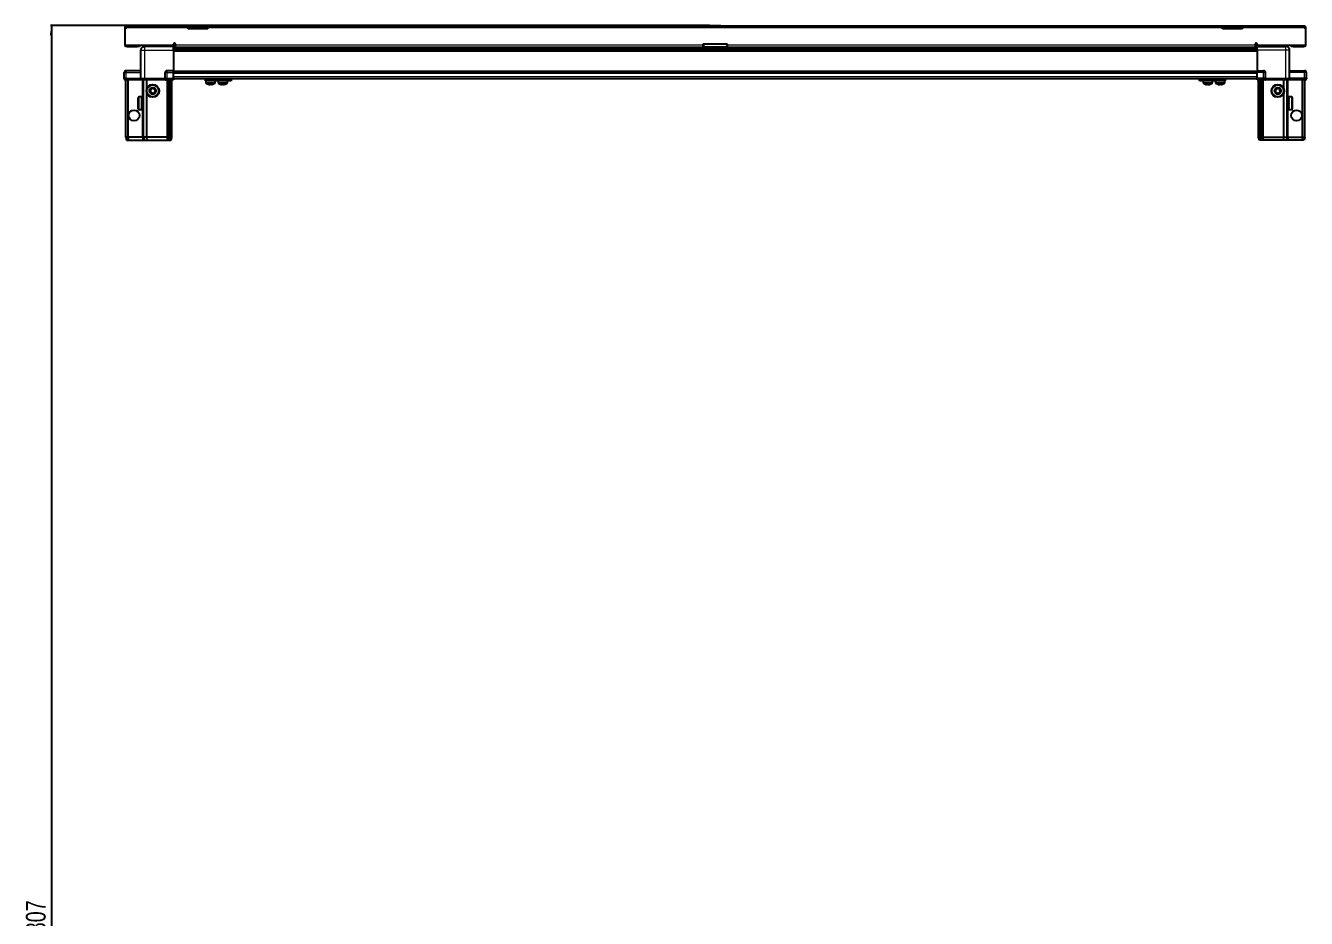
# Model space of a CAD drawing. Header units: millimetres. Extents: x 1319 to 6048, y -1238 to 1765.
# Drawn here: x 1375 to 2675, y -331 to 575 of the extents above; entities that cross this region are included whole.
import ezdxf

# ---------------------------------------------------------------- set-up
doc = ezdxf.new("R2010")
doc.units = ezdxf.units.MM
doc.layers.add('FORMAT', color=7, linetype='Continuous')
doc.styles.add('SLDTEXTSTYLE0', font='TXT', dxfattribs={"width": 0.75})
doc.dimstyles.new('SLDDIMSTYLE0', dxfattribs={"dimtxt": 20, "dimasz": 10, "dimexe": 0, "dimexo": 0.0625, "dimgap": 5, "dimtad": 2, "dimdec": 1, "dimrnd": 1e-09, "dimzin": 12, "dimdsep": 46, "dimtxsty": 'SLDTEXTSTYLE0', "dimsah": 1, "dimcen": 0.09, "dimadec": 0, "dimazin": 3, "dimtfac": 1, "dimtofl": 0, "dimtmove": 0, "dimatfit": 3, "dimfxl": 0, "dimfrac": 2, "dimtolj": 1, "dimtzin": 12, "dimarcsym": 0})

# ---------------------------------------------------------------- blocks, each defined once
blk = doc.blocks.new('_D_9')
at = {"layer": 'FORMAT'}
for p, q in [((2068.9, 575.4), (1399.7, 575.4)), ((1400.7, 575.4), (1400.7, -1231.6)), ((1477.2, -1231.6), (1399.7, -1231.6))]:
    blk.add_line(p, q, dxfattribs=at)
for points in [[(1400.7, 575.4), (1399.1, 565.4), (1402.2, 565.4)], [(1400.7, -1231.6), (1402.2, -1221.6), (1399.1, -1221.6)]]:
    blk.add_solid(points, dxfattribs=at)
at = {"layer": 'FORMAT', "insert": (1374.9, -357.7), "char_height": 20, "attachment_point": 1, "rotation": 90, "style": 'SLDTEXTSTYLE0'}
blk.add_mtext('1807', dxfattribs=at)

msp = doc.modelspace()

# ---------------------------------------------------------------- linework, layer by layer
at = {"color": 7, "linetype": 'Continuous', "lineweight": 25}
for p, q in [((1476.16, 572.98), (1475.16, 572.98)), ((1475.16, 572.98), (1475.16, 572.08)), ((1475.16, 572.08), (1475.16, 555.58)), ((1476.16, 572.08), (1475.16, 572.08)), ((1476.16, 572.98), (1476.16, 572.08)), ((1476.76, 575.08), (1539.66, 575.08)), ((1539.66, 572.98), (1539.66, 575.08)), ((1539.66, 575.08), (1549.66, 575.08)), ((1549.66, 573.58), (1539.66, 573.58)), ((1539.66, 572.08), (1539.66, 572.98)), ((1559.66, 572.08), (1539.66, 572.08)), ((1549.66, 575.08), (1559.66, 575.08)), ((1559.66, 573.58), (1549.66, 573.58)), ((1559.66, 575.08), (1559.66, 572.98)), ((1559.66, 575.08), (2589.66, 575.08)), ((1559.66, 572.08), (1559.66, 572.98)), ((2068.87, 575.38), (2068.87, 575.08)), ((2068.87, 575.38), (2080.44, 575.38)), ((2080.44, 575.08), (2080.44, 575.38)), ((2589.66, 572.98), (2589.66, 575.08)), ((2589.66, 575.08), (2599.66, 575.08)), ((2599.66, 573.58), (2589.66, 573.58)), ((2589.66, 572.08), (2589.66, 572.98)), ((2609.66, 572.08), (2589.66, 572.08)), ((2599.66, 575.08), (2609.66, 575.08)), ((2609.66, 573.58), (2599.66, 573.58)), ((2609.66, 575.08), (2609.66, 572.98)), ((2609.66, 575.08), (2672.56, 575.08)), ((2609.66, 572.08), (2609.66, 572.98)), ((2673.16, 572.98), (2673.16, 572.08)), ((2673.16, 572.98), (2674.16, 572.98)), ((2674.16, 572.08), (2673.16, 572.08)), ((2674.16, 572.08), (2674.16, 572.98)), ((2674.16, 555.58), (2674.16, 572.08)), ((1475.16, 555.58), (1524.66, 555.58)), ((1477.26, 554.08), (1488.16, 554.08)), ((1490.16, 554.08), (1488.16, 554.08)), ((1490.16, 555.58), (1490.16, 554.08)), ((1491.66, 521.58), (1491.66, 550.58)), ((1495.41, 555.58), (1495.41, 554.08)), ((1524.66, 554.08), (1495.66, 554.08)), ((1521.91, 554.08), (1521.91, 555.58)), ((1524.51, 554.08), (1524.51, 550.58)), ((1524.66, 555.58), (1524.66, 556.43)), ((1524.66, 555.58), (1524.66, 554.08)), ((1524.66, 553.43), (1548.53, 553.43)), ((2624.66, 551.64), (1524.66, 551.64)), ((2624.66, 551.6), (1524.66, 551.6)), ((1524.66, 550.58), (1524.66, 529.58)), ((1526.66, 556.43), (1526.66, 555.68)), ((1526.66, 553.58), (1526.66, 555.68)), ((1526.66, 553.58), (2062.16, 553.58)), ((1543.16, 553.58), (1543.16, 553.43)), ((1543.32, 553.58), (1543.32, 553.43)), ((1543.53, 553.58), (1543.53, 553.43)), ((1544.08, 553.58), (1544.08, 553.43)), ((1544.49, 553.58), (1544.49, 553.43)), ((1545.38, 553.58), (1545.38, 553.43)), ((1545.96, 553.58), (1545.96, 553.43)), ((1547.1, 553.58), (1547.1, 553.43)), ((1547.8, 553.58), (1547.8, 553.43)), ((1548.53, 553.43), (1549.07, 553.43)), ((1549.07, 553.58), (1549.07, 553.43)), ((1549.07, 553.43), (1549.08, 553.43)), ((1549.08, 553.43), (1549.81, 553.43)), ((1549.26, 553.58), (1549.26, 553.43)), ((1549.76, 553.58), (1549.76, 553.43)), ((1549.81, 553.58), (1549.81, 553.43)), ((1549.81, 553.43), (1550.78, 553.43)), ((1549.81, 553.43), (1549.81, 553.43)), ((1550.78, 553.43), (2598.53, 553.43)), ((1551.1, 553.58), (1551.1, 553.43)), ((1551.12, 553.58), (1551.12, 553.43)), ((1551.81, 553.58), (1551.81, 553.43)), ((1552.99, 553.58), (1552.99, 553.43)), ((1553.6, 553.58), (1553.6, 553.43)), ((1554.55, 553.58), (1554.55, 553.43)), ((1555.01, 553.58), (1555.01, 553.43)), ((1555.63, 553.58), (1555.63, 553.43)), ((1555.89, 553.58), (1555.89, 553.43)), ((1556.13, 553.58), (1556.13, 553.43)), ((1556.16, 553.58), (1556.16, 553.43)), ((2087.16, 556.58), (2062.16, 556.58)), ((2062.16, 556.58), (2062.16, 555.68)), ((2062.16, 555.68), (2062.16, 553.58)), ((2084.16, 553.58), (2065.16, 553.58)), ((2087.16, 555.68), (2087.16, 556.58)), ((2087.16, 553.58), (2087.16, 555.68)), ((2087.16, 553.58), (2622.66, 553.58)), ((2593.16, 553.58), (2593.16, 553.43)), ((2593.27, 553.58), (2593.27, 553.43)), ((2593.45, 553.58), (2593.45, 553.43)), ((2593.96, 553.58), (2593.96, 553.43)), ((2594.35, 553.58), (2594.35, 553.43)), ((2595.2, 553.58), (2595.2, 553.43)), ((2595.77, 553.58), (2595.77, 553.43)), ((2596.89, 553.58), (2596.89, 553.43)), ((2597.57, 553.58), (2597.57, 553.43)), ((2598.53, 553.43), (2598.84, 553.43)), ((2598.84, 553.58), (2598.84, 553.43)), ((2598.84, 553.43), (2599.57, 553.43)), ((2598.84, 553.43), (2598.84, 553.43)), ((2599.1, 553.58), (2599.1, 553.43)), ((2599.57, 553.58), (2599.57, 553.43)), ((2599.57, 553.43), (2600.87, 553.43)), ((2600.78, 553.43), (2624.66, 553.43)), ((2600.87, 553.58), (2600.87, 553.43)), ((2600.96, 553.58), (2600.96, 553.43)), ((2601.59, 553.58), (2601.59, 553.43)), ((2602.78, 553.58), (2602.78, 553.43)), ((2603.41, 553.58), (2603.41, 553.43)), ((2604.39, 553.58), (2604.39, 553.43)), ((2604.87, 553.58), (2604.87, 553.43)), ((2605.54, 553.58), (2605.54, 553.43)), ((2605.81, 553.58), (2605.81, 553.43)), ((2606.11, 553.58), (2606.11, 553.43)), ((2606.16, 553.43), (2606.16, 553.58)), ((2606.16, 553.58), (2606.16, 553.43)), ((2622.66, 555.68), (2622.66, 556.43)), ((2622.66, 555.68), (2622.66, 553.58)), ((2624.66, 556.43), (2624.66, 555.58)), ((2624.66, 555.58), (2674.16, 555.58)), ((2624.66, 555.58), (2624.66, 554.08)), ((2624.66, 554.08), (2653.66, 554.08)), ((2624.66, 550.58), (2624.66, 529.58)), ((2627.41, 555.58), (2627.41, 554.08)), ((2653.91, 554.08), (2653.91, 555.58)), ((2657.66, 521.58), (2657.66, 550.58)), ((2659.16, 554.08), (2659.16, 555.58)), ((2661.16, 554.08), (2659.16, 554.08)), ((2661.16, 554.08), (2672.06, 554.08)), ((1474.66, 521.58), (1474.66, 527.58)), ((1474.66, 521.58), (1474.66, 521.25)), ((1476.66, 521.58), (1474.66, 521.58)), ((1474.66, 521.58), (1474.66, 521.25)), ((1474.66, 521.58), (1474.66, 521.58)), ((1474.66, 521.25), (1475.16, 520.38)), ((1474.66, 521.25), (1475.16, 520.38)), ((1475.16, 520.38), (1476.66, 520.38)), ((1476.16, 462.08), (1476.16, 520.38)), ((1491.66, 529.58), (1476.66, 529.58)), ((1476.66, 521.58), (1491.46, 521.58)), ((1491.46, 520.38), (1476.66, 520.38)), ((1478.66, 462.08), (1478.66, 520.38)), ((1491.46, 521.58), (1491.66, 521.58)), ((1491.66, 520.38), (1491.46, 520.38)), ((1491.66, 521.58), (1491.66, 520.38)), ((1491.66, 521.58), (1495.66, 521.58)), ((1495.66, 520.38), (1491.66, 520.38)), ((1494.16, 462.08), (1494.16, 520.38)), ((1495.66, 521.58), (1515.96, 521.58)), ((1515.96, 520.38), (1495.66, 520.38)), ((1497.66, 511.58), (1497.66, 520.38)), ((1515.96, 521.58), (1516.16, 521.58)), ((1516.16, 520.38), (1515.96, 520.38)), ((1516.16, 521.58), (1516.16, 527.58)), ((1516.16, 521.58), (1516.16, 520.38)), ((1518.16, 521.58), (1516.16, 521.58)), ((1516.16, 521.58), (1518.16, 521.58)), ((1516.16, 520.38), (1516.83, 520.38)), ((1524.66, 520.38), (1516.83, 520.38)), ((1524.66, 529.58), (1518.16, 529.58)), ((1518.16, 521.58), (1524.66, 521.58)), ((1518.16, 521.25), (1524.66, 521.25)), ((1519.16, 462.08), (1519.16, 520.38)), ((1520.16, 462.08), (1520.16, 520.38)), ((1521.66, 462.08), (1521.66, 520.38)), ((1523.16, 462.08), (1523.16, 520.38)), ((1524.66, 527.58), (1524.66, 529.58)), ((1524.66, 528.93), (2624.66, 528.93)), ((1524.66, 521.58), (1524.66, 527.58)), ((1524.66, 521.73), (2624.66, 521.73)), ((1524.66, 521.58), (1524.66, 521.25)), ((1524.66, 521.25), (1524.66, 520.38)), ((1557.11, 519.23), (1557.11, 521.73)), ((1560.11, 521.73), (1560.11, 519.23)), ((1580.31, 519.23), (1580.31, 521.73)), ((1583.31, 521.73), (1583.31, 519.23)), ((2566.01, 519.23), (2566.01, 521.73)), ((2569.01, 521.73), (2569.01, 519.23)), ((2589.21, 519.23), (2589.21, 521.73)), ((2592.21, 521.73), (2592.21, 519.23)), ((2624.66, 529.58), (2631.16, 529.58)), ((2624.66, 527.58), (2624.66, 529.58)), ((2624.66, 521.58), (2624.66, 527.58)), ((2624.66, 521.58), (2631.16, 521.58)), ((2624.66, 521.58), (2624.66, 521.25)), ((2624.66, 521.58), (2624.66, 521.58)), ((2631.16, 521.58), (2624.66, 521.58)), ((2624.66, 520.38), (2624.66, 521.25)), ((2624.66, 521.25), (2624.66, 521.25)), ((2624.66, 521.25), (2631.16, 521.25)), ((2632.48, 520.38), (2624.66, 520.38)), ((2626.16, 462.08), (2626.16, 520.38)), ((2627.66, 462.08), (2627.66, 520.38)), ((2629.16, 462.08), (2629.16, 520.38)), ((2630.16, 462.08), (2630.16, 520.38)), ((2633.16, 521.58), (2631.16, 521.58)), ((2632.48, 520.38), (2633.16, 520.38)), ((2633.16, 521.58), (2633.16, 527.58)), ((2633.16, 521.58), (2633.16, 520.38)), ((2633.16, 521.58), (2633.36, 521.58)), ((2633.36, 520.38), (2633.16, 520.38)), ((2633.36, 521.58), (2653.66, 521.58)), ((2653.66, 520.38), (2633.36, 520.38)), ((2651.66, 511.58), (2651.66, 520.38)), ((2653.66, 521.58), (2657.66, 521.58)), ((2657.66, 520.38), (2653.66, 520.38)), ((2655.16, 462.08), (2655.16, 520.38)), ((2657.66, 529.58), (2672.66, 529.58)), ((2657.66, 521.58), (2657.66, 520.38)), ((2657.66, 521.58), (2657.86, 521.58)), ((2657.86, 520.38), (2657.66, 520.38)), ((2657.86, 521.58), (2672.66, 521.58)), ((2672.66, 521.58), (2657.86, 521.58)), ((2672.66, 520.38), (2657.86, 520.38)), ((2670.66, 462.08), (2670.66, 520.38)), ((2674.66, 521.58), (2672.66, 521.58)), ((2672.66, 520.38), (2674.16, 520.38)), ((2673.16, 462.08), (2673.16, 520.38)), ((2674.16, 520.38), (2674.66, 521.25)), ((2674.66, 521.58), (2674.66, 527.58)), ((2674.66, 521.58), (2674.66, 521.25)), ((1560.11, 519.23), (1557.11, 519.23)), ((1557.46, 519.23), (1557.46, 517.32)), ((1580.31, 519.23), (1560.11, 519.23)), ((1566.96, 517.32), (1566.96, 519.23)), ((1569.91, 519.23), (1569.91, 517.32)), ((1569.96, 519.23), (1569.96, 517.32)), ((1579.46, 517.32), (1579.46, 519.23)), ((1583.31, 519.23), (1580.31, 519.23)), ((2569.01, 519.23), (2566.01, 519.23)), ((2589.21, 519.23), (2569.01, 519.23)), ((2569.86, 519.23), (2569.86, 517.32)), ((2579.36, 517.32), (2579.36, 519.23)), ((2579.41, 517.32), (2579.41, 519.23)), ((2582.36, 519.23), (2582.36, 517.32)), ((2592.21, 519.23), (2589.21, 519.23)), ((2591.86, 517.32), (2591.86, 519.23)), ((1488.96, 490.88), (1488.96, 502.28)), ((1492.66, 503.08), (1489.76, 503.08)), ((1492.16, 502.99), (1492.66, 502.99)), ((1492.16, 502.99), (1492.16, 502.82)), ((1492.16, 502.82), (1492.66, 502.82)), ((1492.16, 502.33), (1492.66, 502.33)), ((1492.16, 502.33), (1492.16, 501.95)), ((1492.16, 501.95), (1492.66, 501.95)), ((1492.16, 501.12), (1492.66, 501.12)), ((1492.16, 501.12), (1492.16, 500.56)), ((1492.16, 500.56), (1492.66, 500.56)), ((1492.16, 499.46), (1492.66, 499.46)), ((1492.16, 499.46), (1492.16, 498.78)), ((1492.16, 498.78), (1492.66, 498.78)), ((1492.16, 497.51), (1492.66, 497.51)), ((1492.16, 497.51), (1492.16, 496.78)), ((1492.16, 497.21), (1492.66, 497.21)), ((1492.16, 496.78), (1492.66, 496.78)), ((1492.16, 495.48), (1492.66, 495.48)), ((1492.16, 495.48), (1492.16, 494.76)), ((1492.16, 495.35), (1492.66, 495.35)), ((1492.16, 494.76), (1492.66, 494.76)), ((1492.66, 502.99), (1492.66, 503.08)), ((1492.66, 502.82), (1492.66, 502.99)), ((1492.66, 502.33), (1492.66, 502.82)), ((1492.66, 501.95), (1492.66, 502.33)), ((1492.66, 501.12), (1492.66, 501.95)), ((1492.66, 500.56), (1492.66, 501.12)), ((1492.76, 500.98), (1492.66, 500.98)), ((1492.66, 499.46), (1492.66, 500.56)), ((1492.66, 498.78), (1492.66, 499.46)), ((1492.66, 497.51), (1492.66, 498.78)), ((1492.66, 497.21), (1492.66, 497.51)), ((1492.66, 495.48), (1492.66, 496.78)), ((1492.66, 494.76), (1492.66, 495.35)), ((1492.66, 493.56), (1492.66, 494.76)), ((1492.76, 499.47), (1492.76, 500.98)), ((1492.76, 492.18), (1492.76, 499.47)), ((1493.64, 499.89), (1493.16, 500.58)), ((1493.16, 492.58), (1493.16, 500.58)), ((1494.12, 500.58), (1493.64, 499.89)), ((1493.64, 493.27), (1493.64, 499.89)), ((1494.16, 500.58), (1494.12, 500.58)), ((1494.12, 492.58), (1494.12, 500.58)), ((1497.66, 462.08), (1497.66, 506.58)), ((2651.66, 462.08), (2651.66, 506.58)), ((2655.19, 500.58), (2655.16, 500.58)), ((2655.67, 499.89), (2655.19, 500.58)), ((2655.19, 500.58), (2655.19, 499.54)), ((2655.19, 499.54), (2655.19, 492.58)), ((2656.16, 500.58), (2655.67, 499.89)), ((2655.67, 499.89), (2655.67, 499.03)), ((2655.67, 499.03), (2655.67, 493.27)), ((2656.16, 500.58), (2656.16, 499.54)), ((2656.16, 499.54), (2656.16, 492.58)), ((2656.66, 500.98), (2656.56, 500.98)), ((2656.56, 500.98), (2656.56, 492.18)), ((2659.56, 503.08), (2656.66, 503.08)), ((2656.66, 503.08), (2656.66, 503.07)), ((2657.16, 503.07), (2656.66, 503.07)), ((2656.66, 503.07), (2656.66, 502.99)), ((2656.66, 502.99), (2656.66, 502.65)), ((2657.16, 502.99), (2656.66, 502.99)), ((2657.16, 502.65), (2656.66, 502.65)), ((2656.66, 502.65), (2656.66, 502.34)), ((2656.66, 502.34), (2656.66, 501.63)), ((2657.16, 502.34), (2656.66, 502.34)), ((2657.16, 501.63), (2656.66, 501.63)), ((2656.66, 501.63), (2656.66, 501.13)), ((2656.66, 501.13), (2656.66, 500.12)), ((2657.16, 501.13), (2656.66, 501.13)), ((2657.16, 500.12), (2656.66, 500.12)), ((2656.66, 500.12), (2656.66, 499.47)), ((2656.66, 499.47), (2656.66, 498.26)), ((2657.16, 499.47), (2656.66, 499.47)), ((2657.16, 498.26), (2656.66, 498.26)), ((2656.66, 498.26), (2656.66, 497.71)), ((2657.16, 497.71), (2656.66, 497.71)), ((2656.66, 497.53), (2656.66, 496.23)), ((2657.16, 497.53), (2656.66, 497.53)), ((2657.16, 496.23), (2656.66, 496.23)), ((2657.16, 495.85), (2656.66, 495.85)), ((2656.66, 495.85), (2656.66, 495.5)), ((2657.16, 495.5), (2656.66, 495.5)), ((2656.66, 495.5), (2656.66, 494.24)), ((2657.16, 494.24), (2656.66, 494.24)), ((2656.66, 494.24), (2656.66, 493.57)), ((2657.16, 502.99), (2657.16, 503.07)), ((2657.16, 502.34), (2657.16, 502.65)), ((2657.16, 501.13), (2657.16, 501.63)), ((2657.16, 499.47), (2657.16, 500.12)), ((2657.16, 497.53), (2657.16, 498.26)), ((2657.16, 495.5), (2657.16, 496.23)), ((2657.16, 493.57), (2657.16, 494.24)), ((2660.36, 502.28), (2660.36, 500.8)), ((2660.36, 500.8), (2660.36, 490.88)), ((1489.76, 490.08), (1492.66, 490.08)), ((1492.16, 493.56), (1492.66, 493.56)), ((1492.16, 493.56), (1492.16, 492.92)), ((1492.16, 492.92), (1492.66, 492.92)), ((1492.16, 491.93), (1492.66, 491.93)), ((1492.16, 491.93), (1492.16, 491.44)), ((1492.16, 491.44), (1492.66, 491.44)), ((1492.16, 490.75), (1492.66, 490.75)), ((1492.16, 490.75), (1492.16, 490.46)), ((1492.16, 490.46), (1492.66, 490.46)), ((1492.16, 490.15), (1492.66, 490.15)), ((1492.16, 490.15), (1492.16, 490.08)), ((1492.16, 490.08), (1492.66, 490.08)), ((1492.66, 492.92), (1492.66, 493.56)), ((1492.66, 491.93), (1492.66, 492.92)), ((1492.66, 492.18), (1492.76, 492.18)), ((1492.66, 491.44), (1492.66, 491.93)), ((1492.66, 490.75), (1492.66, 491.44)), ((1492.66, 490.46), (1492.66, 490.75)), ((1492.66, 490.15), (1492.66, 490.46)), ((1492.66, 490.08), (1492.66, 490.15)), ((1492.66, 490.08), (1492.66, 490.08)), ((1493.16, 492.58), (1493.64, 493.27)), ((1493.64, 493.27), (1494.12, 492.58)), ((1494.12, 492.58), (1494.16, 492.58)), ((2655.16, 492.58), (2655.19, 492.58)), ((2655.19, 492.58), (2655.67, 493.27)), ((2655.67, 493.27), (2656.16, 492.58)), ((2656.56, 492.18), (2656.66, 492.18)), ((2656.66, 493.57), (2656.66, 492.48)), ((2657.16, 493.57), (2656.66, 493.57)), ((2657.16, 492.48), (2656.66, 492.48)), ((2656.66, 492.48), (2656.66, 491.94)), ((2656.66, 491.94), (2656.66, 491.13)), ((2657.16, 491.94), (2656.66, 491.94)), ((2657.16, 491.13), (2656.66, 491.13)), ((2656.66, 491.13), (2656.66, 490.76)), ((2656.66, 490.76), (2656.66, 490.3)), ((2657.16, 490.76), (2656.66, 490.76)), ((2657.16, 490.3), (2656.66, 490.3)), ((2656.66, 490.3), (2656.66, 490.15)), ((2656.66, 490.15), (2656.66, 490.08)), ((2657.16, 490.15), (2656.66, 490.15)), ((2656.66, 490.08), (2659.56, 490.08)), ((2657.16, 491.94), (2657.16, 492.48)), ((2657.16, 490.76), (2657.16, 491.13)), ((2657.16, 490.15), (2657.16, 490.3)), ((1478.66, 462.08), (1476.16, 462.08)), ((1476.16, 462.08), (1476.96, 459.08)), ((1476.96, 459.08), (1478.81, 459.08)), ((1493.16, 462.08), (1478.66, 462.08)), ((1478.66, 462.08), (1478.81, 459.08)), ((1478.81, 459.08), (1493.16, 459.08)), ((1494.16, 462.08), (1493.16, 462.08)), ((1493.16, 459.08), (1494.96, 459.08)), ((1497.66, 462.08), (1494.16, 462.08)), ((1494.16, 462.08), (1494.96, 459.08)), ((1494.96, 459.08), (1497.99, 459.08)), ((1518.16, 462.08), (1497.66, 462.08)), ((1497.99, 459.08), (1497.66, 462.08)), ((1497.99, 459.08), (1518.16, 459.08)), ((1519.16, 462.08), (1518.16, 462.08)), ((1518.16, 459.08), (1519.96, 459.08)), ((1520.16, 462.08), (1519.16, 462.08)), ((1519.96, 459.08), (1519.16, 462.08)), ((1519.96, 459.08), (1520.7, 459.08)), ((1521.66, 462.08), (1520.16, 462.08)), ((1520.7, 459.08), (1520.16, 462.08)), ((1520.7, 459.08), (1521.2, 459.08)), ((1521.2, 459.08), (1521.66, 462.08)), ((1521.2, 459.08), (1522.35, 459.08)), ((1523.16, 462.08), (1521.66, 462.08)), ((1522.35, 459.08), (1523.16, 462.08)), ((2626.16, 462.08), (2627.66, 462.08)), ((2626.96, 459.08), (2626.16, 462.08)), ((2628.11, 459.08), (2626.96, 459.08)), ((2627.66, 462.08), (2629.16, 462.08)), ((2628.11, 459.08), (2627.66, 462.08)), ((2628.61, 459.08), (2628.11, 459.08)), ((2628.61, 459.08), (2629.16, 462.08)), ((2629.35, 459.08), (2628.61, 459.08)), ((2629.16, 462.08), (2630.16, 462.08)), ((2629.35, 459.08), (2630.16, 462.08)), ((2631.16, 459.08), (2629.35, 459.08)), ((2630.16, 462.08), (2631.16, 462.08)), ((2631.16, 462.08), (2651.66, 462.08)), ((2651.32, 459.08), (2631.16, 459.08)), ((2651.32, 459.08), (2651.66, 462.08)), ((2654.35, 459.08), (2651.32, 459.08)), ((2651.66, 462.08), (2655.16, 462.08)), ((2655.16, 462.08), (2654.35, 459.08)), ((2656.16, 459.08), (2654.35, 459.08)), ((2655.16, 462.08), (2656.16, 462.08)), ((2656.16, 462.08), (2670.66, 462.08)), ((2670.5, 459.08), (2656.16, 459.08)), ((2670.66, 462.08), (2670.5, 459.08)), ((2672.35, 459.08), (2670.5, 459.08)), ((2670.66, 462.08), (2673.16, 462.08)), ((2673.16, 462.08), (2672.35, 459.08))]:
    msp.add_line(p, q, dxfattribs=at)
at = {"color": 8, "linetype": 'Continuous', "lineweight": 18}
for p, q in [((1539.66, 572.98), (1476.16, 572.98)), ((1549.66, 573.58), (1549.66, 575.08)), ((2589.66, 572.98), (1559.66, 572.98)), ((2599.66, 575.08), (2599.66, 573.58)), ((2673.16, 572.98), (2609.66, 572.98)), ((1477.26, 555.58), (1477.26, 554.08)), ((1488.16, 554.08), (1488.16, 555.58)), ((1495.66, 550.58), (1524.66, 550.58)), ((1495.66, 521.58), (1495.66, 550.58)), ((1524.66, 554.08), (1526.66, 554.08)), ((2624.66, 552.84), (1524.66, 552.84)), ((1524.66, 550.4), (2624.66, 550.4)), ((2624.66, 548.98), (1524.66, 548.98)), ((1526.66, 555.68), (2062.16, 555.68)), ((2062.16, 554.08), (2063.5, 554.08)), ((2085.82, 554.08), (2087.16, 554.08)), ((2087.16, 555.68), (2622.66, 555.68)), ((2622.66, 554.08), (2624.66, 554.08)), ((2653.66, 550.58), (2624.66, 550.58)), ((2653.66, 521.58), (2653.66, 550.58)), ((2661.16, 555.58), (2661.16, 554.08)), ((2672.06, 555.58), (2672.06, 554.08)), ((1474.66, 527.58), (1476.66, 527.58)), ((1476.66, 529.58), (1476.66, 527.58)), ((1476.66, 527.58), (1491.66, 527.58)), ((1476.66, 521.58), (1476.66, 527.58)), ((1476.66, 521.58), (1476.66, 520.38)), ((1491.46, 520.38), (1491.46, 521.58)), ((1493.16, 500.58), (1493.16, 520.38)), ((1495.66, 521.58), (1495.66, 520.38)), ((1515.96, 520.38), (1515.96, 521.58)), ((1516.16, 527.58), (1518.16, 527.58)), ((1518.16, 527.58), (1518.16, 529.58)), ((1518.16, 527.58), (1524.66, 527.58)), ((1518.16, 521.58), (1518.16, 527.58)), ((1518.16, 521.58), (1518.16, 521.25)), ((1518.16, 462.08), (1518.16, 520.38)), ((1524.66, 529.58), (2624.66, 529.58)), ((1524.66, 526.93), (2624.66, 526.93)), ((1524.66, 523.73), (2624.66, 523.73)), ((2631.16, 527.58), (2624.66, 527.58)), ((2624.66, 521.58), (2624.66, 521.25)), ((2631.16, 527.58), (2631.16, 529.58)), ((2631.16, 521.58), (2631.16, 527.58)), ((2633.16, 527.58), (2631.16, 527.58)), ((2631.16, 521.58), (2631.16, 521.25)), ((2631.16, 462.08), (2631.16, 520.38)), ((2633.36, 521.58), (2633.36, 520.38)), ((2653.66, 521.58), (2653.66, 520.38)), ((2656.16, 500.58), (2656.16, 520.38)), ((2672.66, 527.58), (2657.66, 527.58)), ((2657.86, 521.58), (2657.86, 520.38)), ((2672.66, 529.58), (2672.66, 527.58)), ((2672.66, 521.58), (2672.66, 527.58)), ((2674.66, 527.58), (2672.66, 527.58)), ((2672.66, 521.58), (2672.66, 520.38)), ((1566.96, 517.32), (1557.46, 517.32)), ((1566.76, 516.96), (1557.65, 516.96)), ((1569.96, 517.32), (1569.91, 517.32)), ((1579.46, 517.32), (1569.96, 517.32)), ((1570.15, 516.96), (1570.1, 516.96)), ((1579.26, 516.96), (1570.15, 516.96)), ((2572.07, 517.32), (2569.86, 517.32)), ((2572.17, 516.96), (2570.05, 516.96)), ((2579.36, 517.32), (2572.07, 517.32)), ((2579.16, 516.96), (2572.17, 516.96)), ((2579.21, 516.96), (2579.16, 516.96)), ((2579.41, 517.32), (2579.36, 517.32)), ((2589.86, 517.32), (2582.36, 517.32)), ((2589.75, 516.96), (2582.55, 516.96)), ((2591.66, 516.96), (2589.75, 516.96)), ((2591.86, 517.32), (2589.86, 517.32)), ((1489.76, 490.08), (1489.76, 503.08)), ((2659.56, 503.08), (2659.56, 501.39)), ((2659.56, 501.39), (2659.56, 490.08)), ((1493.16, 462.08), (1493.16, 492.58)), ((2656.16, 462.08), (2656.16, 492.58)), ((1493.16, 462.08), (1493.16, 459.08)), ((1518.16, 459.08), (1518.16, 462.08)), ((2631.16, 459.08), (2631.16, 462.08)), ((2656.16, 462.08), (2656.16, 459.08))]:
    msp.add_line(p, q, dxfattribs=at)
at = {"color": 7, "linetype": 'Continuous', "lineweight": 25}
for centre, radius in [((1503.66, 509.08), 6.5), ((1503.66, 509.08), 3.46), ((2645.66, 509.08), 6.5), ((2645.66, 509.08), 3.46), ((1484.66, 484.08), 5.5), ((2664.66, 484.08), 5.5)]:
    msp.add_circle(centre, radius, dxfattribs=at)
at = {"color": 8, "linetype": 'Continuous', "lineweight": 18}
for centre in [(1503.66, 509.08), (2645.66, 509.08)]:
    msp.add_circle(centre, 5.7, dxfattribs=at)
at = {"color": 7, "linetype": 'Continuous', "lineweight": 25}
for centre, radius, start, end in [((1477.26, 556.18), 2.1, 196.60155, 270), ((1525.66, 556.43), 1, 0, 180), ((2065.16, 556.58), 3, 180, 270), ((2084.16, 556.58), 3, 270, 360), ((2623.66, 556.43), 1, 0, 180), ((2672.06, 556.18), 2.1, 270, 343.39845), ((1476.66, 527.58), 2, 90, 180), ((1518.16, 527.58), 2, 90, 180), ((2631.16, 527.58), 2, 0, 90), ((2672.66, 527.58), 2, 0, 90), ((1503.66, 509.08), 2.5, 134.92207, 194.92207), ((1503.66, 509.08), 2.5, 194.92207, 254.92207), ((1503.66, 509.08), 2.5, 74.92207, 134.92207), ((1503.66, 509.08), 2.5, 254.92207, 314.92207), ((1503.66, 509.08), 2.5, 14.92207, 74.92207), ((1503.66, 509.08), 2.5, 314.92207, 14.92207), ((1557.91, 517.32), 0.45, 180, 235.28209), ((1562.21, 523.53), 8, 235.28209, 258.9392), ((1562.21, 523.53), 8, 281.00757, 304.71791), ((1566.51, 517.32), 0.45, 304.71791, 0), ((1570.36, 517.32), 0.45, 180, 235.28209), ((1570.41, 517.32), 0.45, 180, 235.28209), ((1574.66, 523.53), 8, 235.28209, 256.54113), ((1574.71, 523.53), 8, 235.28209, 259.06255), ((1574.71, 523.53), 8, 280.87532, 304.71791), ((1579.01, 517.32), 0.45, 304.71791, 0), ((2570.31, 517.32), 0.45, 180, 235.28209), ((2574.61, 523.53), 8, 235.28209, 259.05401), ((2574.61, 523.53), 8, 280.84597, 304.71791), ((2574.66, 523.53), 8, 280.92113, 304.71791), ((2578.91, 517.32), 0.45, 304.71791, 0), ((2578.96, 517.32), 0.45, 304.71791, 0), ((2582.81, 517.32), 0.45, 180, 235.28209), ((2587.11, 523.53), 8, 235.28209, 258.92302), ((2587.11, 523.53), 8, 280.93918, 304.71791), ((2591.41, 517.32), 0.45, 304.71791, 0), ((2645.66, 509.08), 2.5, 118.29497, 178.29497), ((2645.66, 509.08), 2.5, 178.29497, 238.29497), ((2645.66, 509.08), 2.5, 58.29497, 118.29497), ((2645.66, 509.08), 2.5, 298.29497, 358.29497), ((2645.66, 509.08), 2.5, 358.29497, 58.29497), ((1489.76, 502.28), 0.8, 90, 180), ((1493.16, 500.98), 0.4, 180, 270), ((2645.66, 509.08), 2.5, 238.29497, 298.29497), ((2656.16, 500.98), 0.4, 270, 360), ((2659.56, 502.28), 0.8, 0, 90), ((1489.76, 490.88), 0.8, 180, 270), ((1493.16, 492.18), 0.4, 90, 180), ((2656.16, 492.18), 0.4, 0, 90), ((2659.56, 490.88), 0.8, 270, 360)]:
    msp.add_arc(centre, radius, start, end, dxfattribs=at)
for centre, start_param, end_param in [((1518.16, 517.78), 0, 0.7227342), ((2631.16, 517.78), 5.5604511, 6.2831853)]:
    msp.add_ellipse(centre, major_axis=(0, 3.46), ratio=0.5773503, start_param=start_param, end_param=end_param, dxfattribs=at)
for points, knots in [([(1476.78, 574.99), (1476.69, 574.98), (1476.36, 574.94), (1475.87, 574.6), (1475.4, 574.05), (1475.18, 573.47), (1475.16, 573.11), (1475.16, 572.98)], [0, 0, 0, 0, 0.0979668, 0.3537447, 0.6095195, 0.8652942, 1, 1, 1, 1]), ([(1476.16, 572.98), (1476.2, 573.23), (1476.29, 573.73), (1476.43, 574.37), (1476.56, 574.83), (1476.67, 575.05), (1476.73, 575.07), (1476.76, 575.08)], [0, 0, 0, 0, 0.2302553, 0.4485219, 0.6667858, 0.8850496, 1, 1, 1, 1]), ([(2672.56, 575.08), (2672.6, 575.05), (2672.69, 575), (2672.83, 574.61), (2672.96, 574.05), (2673.07, 573.47), (2673.13, 573.11), (2673.16, 572.98)], [0, 0, 0, 0, 0.2302553, 0.4485219, 0.6667858, 0.8850496, 1, 1, 1, 1]), ([(2674.16, 572.98), (2674.13, 573.23), (2674.08, 573.73), (2673.68, 574.36), (2673.17, 574.82), (2672.75, 574.95), (2672.56, 575)], [0, 0, 0, 0, 0.2725536, 0.5309161, 0.7892754, 1, 1, 1, 1]), ([(1491.66, 550.58), (1491.7, 551.02), (1491.78, 551.7), (1492.21, 552.51), (1492.66, 553.07), (1493.22, 553.53), (1494.04, 553.96), (1494.72, 554.03), (1495.16, 554.08)], [0, 0, 0, 0, 0.2394568, 0.3683607, 0.5, 0.6316393, 0.7605432, 1, 1, 1, 1]), ([(1495.66, 554.08), (1495.59, 554.08), (1495.46, 554.08), (1495.3, 554.08), (1495.18, 554.08), (1495.16, 554.08), (1495.16, 554.08)], [0, 0, 0, 0, 0.2493943, 0.50033348, 0.75016674, 1, 1, 1, 1]), ([(1524.66, 550.58), (1524.66, 550.97), (1524.66, 551.76), (1524.66, 552.81), (1524.66, 553.6), (1524.66, 554.02), (1524.66, 554.06), (1524.66, 554.08)], [0, 0, 0, 0, 0.2146939, 0.4293877, 0.6440816, 0.8587754, 1, 1, 1, 1]), ([(2624.66, 550.58), (2624.66, 550.97), (2624.66, 551.76), (2624.66, 552.81), (2624.66, 553.6), (2624.66, 554.02), (2624.66, 554.06), (2624.66, 554.08)], [0, 0, 0, 0, 0.2146939, 0.4293877, 0.6440816, 0.8587754, 1, 1, 1, 1]), ([(2653.66, 554.08), (2653.72, 554.08), (2653.85, 554.08), (2654.02, 554.08), (2654.13, 554.08), (2654.15, 554.08), (2654.16, 554.08)], [0, 0, 0, 0, 0.2493943, 0.5003335, 0.7501667, 1, 1, 1, 1]), ([(2657.66, 550.58), (2657.61, 551.02), (2657.54, 551.7), (2657.1, 552.51), (2656.65, 553.07), (2656.09, 553.53), (2655.27, 553.96), (2654.6, 554.03), (2654.16, 554.08)], [0, 0, 0, 0, 0.2394568, 0.3683607, 0.5, 0.6316393, 0.7605432, 1, 1, 1, 1]), ([(1500.87, 509.83), (1501.24, 510.2), (1501.92, 510.88), (1502.6, 511.55), (1502.91, 511.87)], [0, 0, 0, 0, 0.5346859, 1, 1, 1, 1]), ([(1501.61, 507.04), (1501.52, 507.38), (1501.31, 508.17), (1501.06, 509.13), (1500.9, 509.71), (1500.87, 509.83)], [0, 0, 0, 0, 0.3629006, 0.8668753, 1, 1, 1, 1]), ([(1504.4, 506.29), (1503.9, 506.43), (1502.97, 506.68), (1502.04, 506.93), (1501.61, 507.04)], [0, 0, 0, 0, 0.53468586, 1, 1, 1, 1]), ([(1502.91, 511.87), (1503.41, 511.74), (1504.34, 511.49), (1505.27, 511.24), (1505.7, 511.12)], [0, 0, 0, 0, 0.5346859, 1, 1, 1, 1]), ([(1506.44, 508.33), (1506.08, 507.97), (1505.4, 507.28), (1504.72, 506.61), (1504.4, 506.29)], [0, 0, 0, 0, 0.53468586, 1, 1, 1, 1]), ([(1505.7, 511.12), (1505.73, 511), (1505.89, 510.42), (1506.14, 509.46), (1506.36, 508.66), (1506.44, 508.33)], [0, 0, 0, 0, 0.1331247, 0.6370994, 1, 1, 1, 1]), ([(1560.71, 515.68), (1560.71, 515.68), (1560.71, 515.67), (1560.57, 515.7), (1560.39, 515.76), (1560.24, 515.81), (1560.17, 515.84), (1560.15, 515.85), (1560.16, 515.85), (1560.17, 515.85), (1560.19, 515.85), (1560.26, 515.84), (1560.55, 515.77), (1560.93, 515.7), (1561.34, 515.67), (1561.62, 515.69), (1561.77, 515.76), (1561.88, 515.83), (1561.95, 515.85), (1561.97, 515.85), (1562, 515.85), (1562.02, 515.85), (1562.06, 515.85), (1562.16, 515.81), (1562.32, 515.75), (1562.54, 515.69), (1562.84, 515.67), (1563.18, 515.69), (1563.49, 515.74), (1563.73, 515.79), (1563.84, 515.82), (1563.93, 515.83), (1563.98, 515.85), (1564.02, 515.85), (1564.03, 515.85), (1564.04, 515.85), (1564.04, 515.85)], [0, 0, 0, 0, 0.02609806, 0.07983731, 0.13720457, 0.17835712, 0.1990393, 0.20333955, 0.20768945, 0.21072293, 0.21454384, 0.22147953, 0.24860164, 0.35577715, 0.40489702, 0.45442268, 0.54604997, 0.59140385, 0.59711865, 0.60132508, 0.60438175, 0.60744379, 0.6119905, 0.62422862, 0.67851933, 0.75975016, 0.80430476, 0.84902576, 0.92362505, 0.95135982, 0.96870753, 0.97999594, 0.99114211, 0.99547316, 0.99884503, 1, 1, 1, 1]), ([(1564.04, 515.85), (1564.04, 515.85), (1564.05, 515.85), (1564.05, 515.85), (1564.01, 515.81), (1563.87, 515.75), (1563.73, 515.69), (1563.68, 515.67), (1563.72, 515.68), (1563.74, 515.68)], [0, 0, 0, 0, 0.0151829, 0.0365363, 0.0956997, 0.3601423, 0.6752387, 0.8745348, 1, 1, 1, 1]), ([(1573.19, 515.68), (1573.2, 515.68), (1573.22, 515.67), (1573.07, 515.72), (1572.92, 515.78), (1572.8, 515.84), (1572.8, 515.85), (1572.8, 515.85), (1572.81, 515.85), (1572.84, 515.85), (1572.93, 515.83), (1573.27, 515.75), (1573.69, 515.68), (1574.13, 515.67), (1574.35, 515.7), (1574.51, 515.76), (1574.63, 515.81), (1574.71, 515.84), (1574.76, 515.85), (1574.79, 515.85), (1574.81, 515.85), (1574.84, 515.85), (1574.9, 515.84), (1575.03, 515.77), (1575.18, 515.7), (1575.49, 515.67), (1575.87, 515.69), (1576.26, 515.76), (1576.56, 515.83), (1576.67, 515.85), (1576.69, 515.85), (1576.7, 515.85), (1576.71, 515.85), (1576.71, 515.85), (1576.65, 515.81), (1576.47, 515.75), (1576.27, 515.69), (1576.23, 515.68), (1576.22, 515.68)], [0, 0, 0, 0, 0.0283629, 0.0806823, 0.1383562, 0.1672924, 0.1709175, 0.1737955, 0.1766977, 0.1800498, 0.1863992, 0.2130773, 0.319019, 0.3539804, 0.3992833, 0.4476446, 0.4823368, 0.4997721, 0.5033973, 0.5070643, 0.5096216, 0.5128427, 0.5186896, 0.5415539, 0.6319042, 0.6733129, 0.7150637, 0.7923067, 0.8305407, 0.8353583, 0.8389044, 0.8414812, 0.8440625, 0.8478955, 0.8582124, 0.9039802, 0.9724588, 1, 1, 1, 1]), ([(2573.09, 515.68), (2573.08, 515.68), (2573.05, 515.69), (2572.84, 515.75), (2572.67, 515.81), (2572.62, 515.84), (2572.61, 515.85), (2572.61, 515.85), (2572.62, 515.85), (2572.64, 515.85), (2572.69, 515.84), (2572.91, 515.79), (2573.24, 515.72), (2573.62, 515.68), (2573.9, 515.67), (2574.16, 515.71), (2574.3, 515.78), (2574.43, 515.84), (2574.48, 515.85), (2574.5, 515.85), (2574.52, 515.85), (2574.55, 515.85), (2574.59, 515.84), (2574.71, 515.8), (2574.87, 515.72), (2575.12, 515.67), (2575.47, 515.67), (2575.85, 515.72), (2576.18, 515.78), (2576.41, 515.84), (2576.49, 515.85), (2576.51, 515.85), (2576.52, 515.85), (2576.52, 515.85), (2576.5, 515.83), (2576.34, 515.75), (2576.1, 515.67), (2576.11, 515.67), (2576.12, 515.67)], [0, 0, 0, 0, 0.0245191, 0.1059739, 0.1338421, 0.1478185, 0.1535531, 0.1564027, 0.1592796, 0.1617801, 0.1664773, 0.1816483, 0.2541107, 0.3009981, 0.3355791, 0.3791917, 0.4620214, 0.4826759, 0.486455, 0.4902707, 0.4928167, 0.4953568, 0.4997844, 0.513427, 0.5769545, 0.6409725, 0.679017, 0.7313711, 0.7890832, 0.8180386, 0.8216661, 0.824546, 0.8274502, 0.8308045, 0.8371581, 0.8638539, 0.9698659, 1, 1, 1, 1]), ([(2585.57, 515.68), (2585.59, 515.68), (2585.64, 515.67), (2585.59, 515.69), (2585.46, 515.74), (2585.35, 515.79), (2585.31, 515.82), (2585.28, 515.83), (2585.26, 515.85), (2585.26, 515.85), (2585.27, 515.85), (2585.27, 515.85), (2585.27, 515.85)], [0, 0, 0, 0, 0.11751301, 0.3191822, 0.65558742, 0.7806573, 0.8588867, 0.90979178, 0.96005539, 0.97958621, 0.99479168, 1, 1, 1, 1]), ([(2585.27, 515.85), (2585.28, 515.85), (2585.29, 515.85), (2585.33, 515.85), (2585.49, 515.81), (2585.77, 515.75), (2586.13, 515.69), (2586.46, 515.67), (2586.79, 515.69), (2587, 515.75), (2587.16, 515.81), (2587.23, 515.84), (2587.28, 515.85), (2587.31, 515.85), (2587.33, 515.85), (2587.35, 515.85), (2587.39, 515.84), (2587.5, 515.79), (2587.61, 515.72), (2587.81, 515.68), (2588.05, 515.67), (2588.44, 515.71), (2588.8, 515.78), (2589.06, 515.84), (2589.13, 515.85), (2589.15, 515.85), (2589.16, 515.85), (2589.16, 515.85), (2589.15, 515.84), (2589.05, 515.8), (2588.83, 515.73), (2588.62, 515.67), (2588.61, 515.68), (2588.61, 515.68)], [0, 0, 0, 0, 0.0033506, 0.0080628, 0.021119, 0.0794763, 0.1490118, 0.1929925, 0.2373326, 0.3338878, 0.3669223, 0.3834897, 0.3902874, 0.3936653, 0.3970754, 0.4000395, 0.4056074, 0.423591, 0.5094867, 0.5650663, 0.606058, 0.6577556, 0.7559406, 0.7804241, 0.7849037, 0.7894268, 0.7924448, 0.7954558, 0.8007042, 0.816876, 0.8921804, 0.9680663, 1, 1, 1, 1]), ([(2643.12, 507.71), (2643.13, 508.23), (2643.16, 509.19), (2643.19, 510.15), (2643.2, 510.6)], [0, 0, 0, 0, 0.5346859, 1, 1, 1, 1]), ([(2645.57, 506.2), (2645.28, 506.38), (2644.58, 506.81), (2643.73, 507.33), (2643.22, 507.65), (2643.12, 507.71)], [0, 0, 0, 0, 0.3629006, 0.8668753, 1, 1, 1, 1]), ([(2643.2, 510.6), (2643.66, 510.84), (2644.5, 511.3), (2645.35, 511.75), (2645.74, 511.97)], [0, 0, 0, 0, 0.5346859, 1, 1, 1, 1]), ([(2648.11, 507.56), (2647.66, 507.32), (2646.81, 506.86), (2645.96, 506.41), (2645.57, 506.2)], [0, 0, 0, 0, 0.5346859, 1, 1, 1, 1]), ([(2645.74, 511.97), (2645.85, 511.9), (2646.36, 511.59), (2647.21, 511.06), (2647.91, 510.63), (2648.2, 510.45)], [0, 0, 0, 0, 0.1331247, 0.6370994, 1, 1, 1, 1]), ([(2648.2, 510.45), (2648.18, 509.93), (2648.16, 508.97), (2648.13, 508.01), (2648.11, 507.56)], [0, 0, 0, 0, 0.5346859, 1, 1, 1, 1])]:
    msp.add_open_spline(points, degree=3, knots=knots, dxfattribs=at)
at = {"color": 8, "linetype": 'Continuous', "lineweight": 18}
for points in [[(1491.66, 550.58), (1491.72, 550.58), (1491.84, 550.58), (1492.76, 550.58), (1494.08, 550.58), (1495.13, 550.58), (1495.66, 550.58)], [(2657.66, 550.58), (2657.6, 550.58), (2657.48, 550.58), (2656.55, 550.58), (2655.23, 550.58), (2654.18, 550.58), (2653.66, 550.58)]]:
    msp.add_open_spline(points, degree=3, dxfattribs=at)
for points in [[(1495.66, 550.58), (1495.66, 551.02), (1495.66, 551.7), (1495.66, 552.51), (1495.66, 553.07), (1495.66, 553.53), (1495.66, 553.96), (1495.66, 554.03), (1495.66, 554.08)], [(2653.66, 550.58), (2653.66, 551.02), (2653.66, 551.7), (2653.66, 552.51), (2653.66, 553.07), (2653.66, 553.53), (2653.66, 553.96), (2653.66, 554.03), (2653.66, 554.08)]]:
    msp.add_open_spline(points, degree=3, knots=[0, 0, 0, 0, 0.2394568, 0.3683607, 0.5, 0.6316393, 0.7605432, 1, 1, 1, 1], dxfattribs=at)

# ---------------------------------------------------------------- dimensions: what is measured, and where the dimension line sits
at = {"layer": 'FORMAT'}
dim = msp.add_linear_dim(base=(1400.66, -1231.62), p1=(2068.87, 575.38), p2=(1477.26, -1231.62), angle=90, dimstyle='SLDDIMSTYLE0', dxfattribs=at)
dim.commit()
dim.dimension.update_dxf_attribs({"geometry": '_D_9', "text_midpoint": (1400.66, -328.12), "dimtype": 160})

doc.saveas('drawing.dxf')
